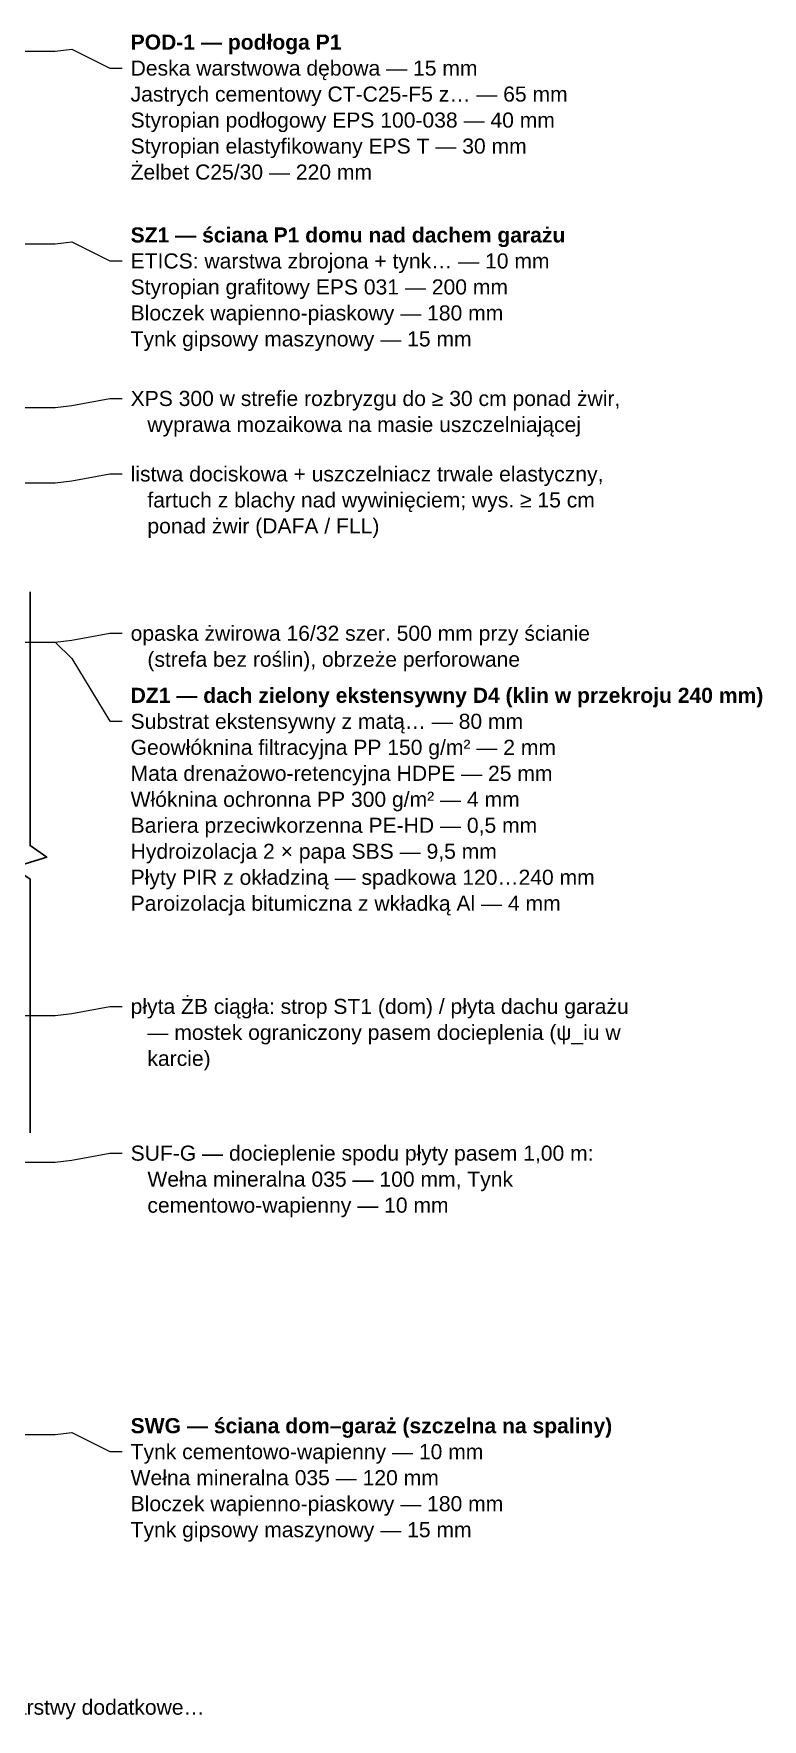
# Model space of a CAD drawing. Header units: metres. Extents: x -0.4 to 46.8, y -1.3 to 1.1.
# Drawn here: x 1.304 to 2.173, y -0.959 to 1.051 of the extents above; entities that cross this region are included whole.
import ezdxf

# ---------------------------------------------------------------- set-up
doc = ezdxf.new("R2010")
doc.units = ezdxf.units.M
for name, color, linetype, lineweight in [('A-DET-OPIS', 2, 'Continuous', 25), ('A-DET-PRZERWA', 8, 'Continuous', 25), ('A-OPISY', 2, 'Continuous', 25)]:
    doc.layers.add(name, color=color, linetype=linetype, lineweight=lineweight)
doc.styles.add('PL_ARIAL', font='arial.ttf')
doc.styles.add('PL_ARIAL_B', font='arialbd.ttf')

msp = doc.modelspace()

# ---------------------------------------------------------------- linework, layer by layer
at = {"layer": 'A-DET-PRZERWA', "lineweight": 25, "ltscale": 0.01, "true_color": 0x000000}
msp.add_lwpolyline([(1.3, 0.385), (1.3, 0.0825), (1.32, 0.0685), (1.28, 0.0565), (1.3, 0.0425), (1.3, -0.26)], dxfattribs=at)
at = {"layer": 'A-OPISY', "lineweight": 18, "ltscale": 0.01}
for points in [[(-0.22, 0.1425), (-0.22, 1.03), (1.33, 1.03), (1.35, 1.0324), (1.395, 1.0097), (1.41, 1.0097)], [(0.4, 0.8), (1.33, 0.8), (1.35, 0.8024), (1.395, 0.7797), (1.41, 0.7797)], [(0.295, 0.605), (1.33, 0.605), (1.35, 0.6074), (1.395, 0.6157), (1.41, 0.6157)], [(0.403, 0.515), (1.33, 0.515), (1.35, 0.5174), (1.395, 0.5257), (1.41, 0.5257)], [(0.645, 0.325), (1.33, 0.325), (1.35, 0.3274), (1.395, 0.3357), (1.41, 0.3357)], [(1.18, 0.325), (1.33, 0.325), (1.35, 0.3054), (1.395, 0.2307), (1.41, 0.2307)], [(0.595, -0.12), (1.33, -0.12), (1.35, -0.1176), (1.395, -0.1093), (1.41, -0.1093)], [(0.745, -0.295), (1.33, -0.295), (1.35, -0.2926), (1.395, -0.2843), (1.41, -0.2843)], [(0.32, -0.62), (1.33, -0.62), (1.35, -0.6176), (1.395, -0.6403), (1.41, -0.6403)]]:
    msp.add_lwpolyline(points, dxfattribs=at)

# ---------------------------------------------------------------- texts
at = {"layer": 'A-DET-OPIS', "true_color": 0xb7791f, "style": 'PL_ARIAL'}
msp.add_text('I: WZ-09c: przerwana: TYNK_GIPS → SIL18 → ZB_C25 (płyta ciągła do strefy nieogrzewanej — mostek konstrukcyjny); obrys izolacji: 3 części (w tym warstwy dodatkowe…', height=0.018, dxfattribs=at).set_placement((-0.42, -0.954))
at = {"layer": 'A-OPISY'}
for s, style, p in [('POD-1 — podłoga P1', 'PL_ARIAL_B', (1.42, 1.0317)), ('Deska warstwowa dębowa — 15 mm', 'PL_ARIAL', (1.42, 1.0007)), ('Jastrych cementowy CT-C25-F5 z… — 65 mm', 'PL_ARIAL', (1.42, 0.9697)), ('Styropian podłogowy EPS 100-038 — 40 mm', 'PL_ARIAL', (1.42, 0.9387)), ('Styropian elastyfikowany EPS T — 30 mm', 'PL_ARIAL', (1.42, 0.9077)), ('Żelbet C25/30 — 220 mm', 'PL_ARIAL', (1.42, 0.8767)), ('SZ1 — ściana P1 domu nad dachem garażu', 'PL_ARIAL_B', (1.42, 0.8017)), ('ETICS: warstwa zbrojona + tynk… — 10 mm', 'PL_ARIAL', (1.42, 0.7707)), ('Styropian grafitowy EPS 031 — 200 mm', 'PL_ARIAL', (1.42, 0.7397)), ('Bloczek wapienno-piaskowy — 180 mm', 'PL_ARIAL', (1.42, 0.7087)), ('Tynk gipsowy maszynowy — 15 mm', 'PL_ARIAL', (1.42, 0.6777)), ('XPS 300 w strefie rozbryzgu do ≥ 30 cm ponad żwir,', 'PL_ARIAL', (1.42, 0.6067)), ('wyprawa mozaikowa na masie uszczelniającej', 'PL_ARIAL', (1.44, 0.5757)), ('listwa dociskowa + uszczelniacz trwale elastyczny,', 'PL_ARIAL', (1.42, 0.5167)), ('fartuch z blachy nad wywinięciem; wys. ≥ 15 cm', 'PL_ARIAL', (1.44, 0.4857)), ('ponad żwir (DAFA / FLL)', 'PL_ARIAL', (1.44, 0.4547)), ('opaska żwirowa 16/32 szer. 500 mm przy ścianie', 'PL_ARIAL', (1.42, 0.3267)), ('(strefa bez roślin), obrzeże perforowane', 'PL_ARIAL', (1.44, 0.2957)), ('DZ1 — dach zielony ekstensywny D4 (klin w przekroju 240 mm)', 'PL_ARIAL_B', (1.42, 0.2527)), ('Substrat ekstensywny z matą… — 80 mm', 'PL_ARIAL', (1.42, 0.2217)), ('Geowłóknina filtracyjna PP 150 g/m² — 2 mm', 'PL_ARIAL', (1.42, 0.1907)), ('Mata drenażowo-retencyjna HDPE — 25 mm', 'PL_ARIAL', (1.42, 0.1597)), ('Włóknina ochronna PP 300 g/m² — 4 mm', 'PL_ARIAL', (1.42, 0.1287)), ('Bariera przeciwkorzenna PE-HD — 0,5 mm', 'PL_ARIAL', (1.42, 0.0977)), ('Hydroizolacja 2 × papa SBS — 9,5 mm', 'PL_ARIAL', (1.42, 0.0667)), ('Płyty PIR z okładziną — spadkowa 120…240 mm', 'PL_ARIAL', (1.42, 0.0357)), ('Paroizolacja bitumiczna z wkładką Al — 4 mm', 'PL_ARIAL', (1.42, 0.0047)), ('płyta ŻB ciągła: strop ST1 (dom) / płyta dachu garażu', 'PL_ARIAL', (1.42, -0.1183)), ('— mostek ograniczony pasem docieplenia (ψ_iu w', 'PL_ARIAL', (1.44, -0.1493)), ('karcie)', 'PL_ARIAL', (1.44, -0.1803)), ('SUF-G — docieplenie spodu płyty pasem 1,00 m:', 'PL_ARIAL', (1.42, -0.2933)), ('Wełna mineralna 035 — 100 mm, Tynk', 'PL_ARIAL', (1.44, -0.3243)), ('cementowo-wapienny — 10 mm', 'PL_ARIAL', (1.44, -0.3553)), ('SWG — ściana dom–garaż (szczelna na spaliny)', 'PL_ARIAL_B', (1.42, -0.6183)), ('Tynk cementowo-wapienny — 10 mm', 'PL_ARIAL', (1.42, -0.6493)), ('Wełna mineralna 035 — 120 mm', 'PL_ARIAL', (1.42, -0.6803)), ('Bloczek wapienno-piaskowy — 180 mm', 'PL_ARIAL', (1.42, -0.7113)), ('Tynk gipsowy maszynowy — 15 mm', 'PL_ARIAL', (1.42, -0.7423))]:
    msp.add_text(s, height=0.018, dxfattribs=dict(at, style=style)).set_placement(p)

doc.saveas('drawing.dxf')
